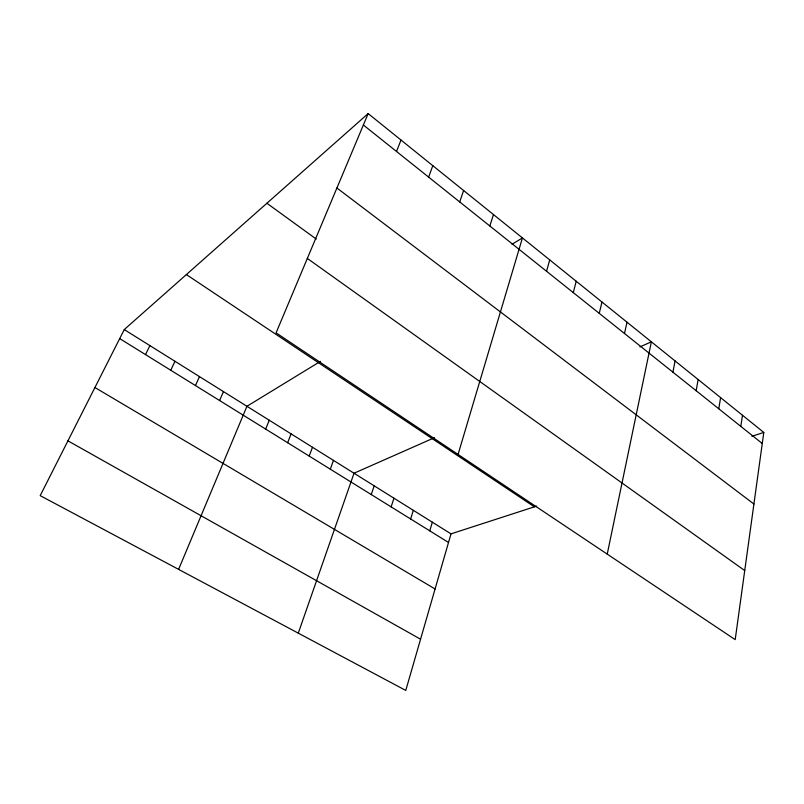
<?xml version="1.0" encoding="UTF-8"?>
<svg xmlns="http://www.w3.org/2000/svg" width="804" height="804" viewBox="0 0 804 804"><rect width="100%" height="100%" fill="white"/><g stroke="black" fill="none" stroke-linecap="round" stroke-linejoin="round"><path stroke-width="1.21" d="M763.8 432.441L735.198 639.632L276.084 332.846L368.162 113.575L763.8 432.441L751.911 436.291M740.806 426.381L742.484 415.256M718.776 408.784L720.605 397.618M696.153 390.724L698.143 379.518M672.908 372.162L675.079 360.926M607.231 554.127L651.371 341.831L639.894 346.906M624.487 333.499L627.019 322.203M599.251 313.349L601.975 302.013M573.282 292.616L576.217 281.259M546.559 271.28L549.715 259.903M536.62 506.108L451.004 533.866L405.769 690.425L40.2 495.636L124.258 329.58L368.162 113.575M458.059 454.451L522.439 237.914L512.047 244.255M429.758 530.831L432.351 522.208M410.633 518.982L413.336 510.319M489.837 225.984L493.475 214.567M391.136 506.892L393.95 498.199M371.257 494.56L374.192 485.837M459.707 201.935L463.617 190.508M298.284 633.15L354.031 473.234L434.502 437.677M330.293 469.164L333.469 460.38M428.622 177.111L432.803 165.674M309.188 456.079L312.495 447.265M287.651 442.723L291.088 433.889M396.523 151.474L401.005 140.047M265.662 429.095L269.239 420.231M178.599 569.383L246.939 406.281L320.424 361.378M219.592 400.523L223.472 391.608M195.442 385.548L199.482 376.614M170.76 370.242L174.96 361.287M145.514 354.594L149.896 345.609M67.938 440.843L420.562 639.22M94.922 387.528L435.085 588.98M119.695 338.584L448.521 542.469M124.258 329.58L451.004 533.866M186.377 274.566L534.369 506.832M307.329 258.436L744.735 570.569M266.898 203.251L316.263 239.079M336.906 188.005L753.921 504.028M363.368 125.002L762.272 443.517"/></g></svg>
